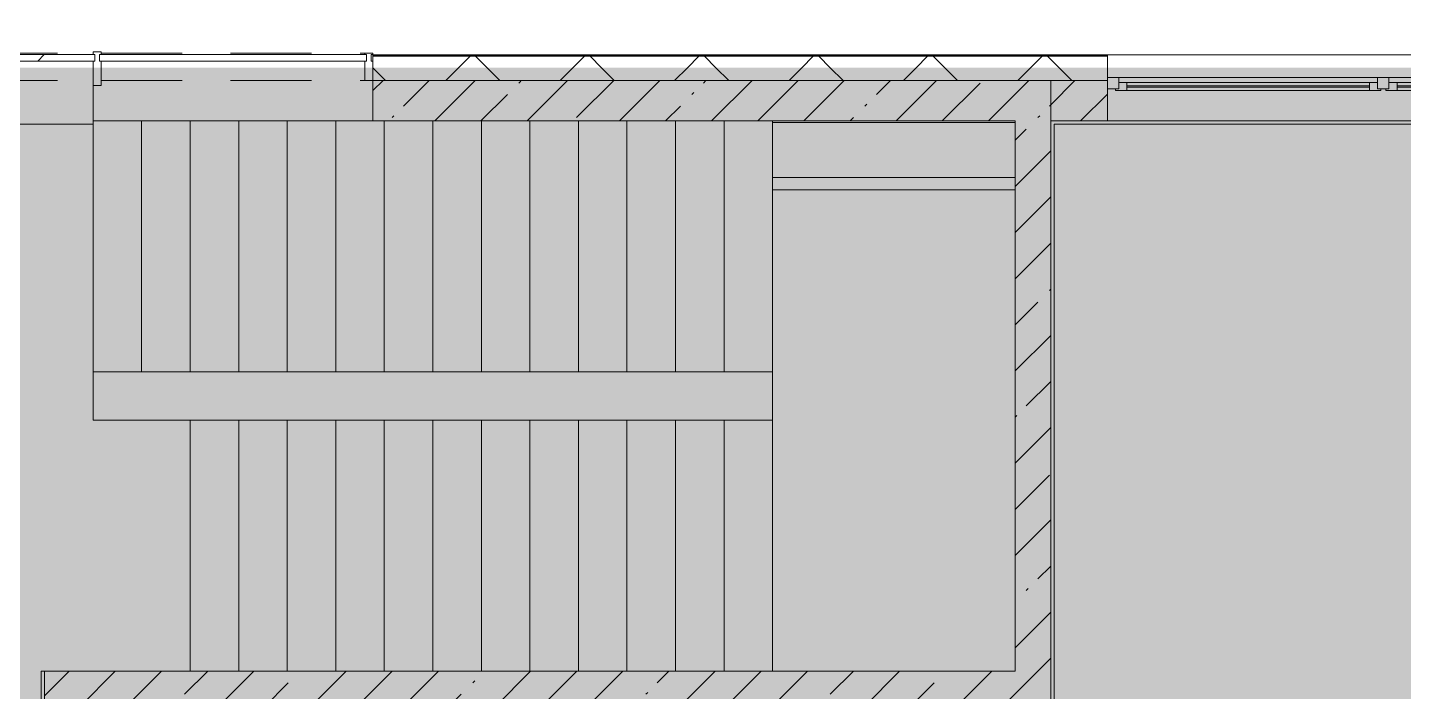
# Model space of a CAD drawing. Header units: millimetres. Extents: x -8624 to 200664, y -8553 to 29000.
# Drawn here: x 94475 to 102980, y 17624 to 21728 of the extents above; entities that cross this region are included whole.
import ezdxf

# ---------------------------------------------------------------- set-up
doc = ezdxf.new("R2010")
doc.units = ezdxf.units.MM
doc.linetypes.add('200_ШТРИХ__ш1_п0_6_', pattern=[800, 500, -300])
doc.layers.add('A-DETL-GENF-1', color=7, linetype='Continuous', lineweight=9, true_color=0xc0c0c0, transparency=0.4)
for name, color, linetype, lineweight in [('A-DETL-MBND-1', 7, '200_ШТРИХ__ш1_п0_6_', 9), ('A-GLAZ', 7, 'Continuous', 5), ('A-GLAZ-CWMG', 7, 'Continuous', 5), ('A-WALL', 7, 'Continuous', 5), ('A-WALL-1', 7, 'Continuous', 9), ('I-WALL', 7, 'Continuous', 5)]:
    doc.layers.add(name, color=color, linetype=linetype, lineweight=lineweight)
for name, color, linetype, lineweight, true_color in [('A-FLOR-1', 7, 'Continuous', 5, 0xb7b7b7), ('A-GLAZ-1', 7, 'Continuous', 5, 0x737373), ('A-GLAZ-CWMG-1', 7, 'Continuous', 5, 0x737373), ('A-WALL-2', 7, 'Continuous', 5, 0x737373), ('A-WALL-3', 7, 'Continuous', 9, 0x737373), ('I-WALL-2', 7, 'Continuous', 5, 0x737373), ('S-STRS-1', 7, 'Continuous', 5, 0x737373)]:
    doc.layers.add(name, color=color, linetype=linetype, lineweight=lineweight, true_color=true_color)
pattern_1 = [(45, (0, 0), (-285.1231, 285.1231), []), (45, (285.12, 0), (-285.1231, 285.1231), [504.031, -100.806, 16.764, -84.042])]
pattern_2 = [(45, (0, 0), (-353.5534, 353.5534), []), (135, (0, 0), (-353.5534, -353.5534), [])]

# ---------------------------------------------------------------- blocks, each defined once
blk = doc.blocks.new('120_Окно_СКБ_2Ст_Фрамуга сверху - 120_Окно_СКБ_2Ст_2300х2500_h_ ДОО-19727959-3_1_3_птичка копия 1')
at = {"layer": 'A-GLAZ-1'}
for p, q in [((-1150, -127), (-1150, -57)), ((-1150, -57), (-1080, -57)), ((1150, -57), (-1150, -57)), ((-1080, -57), (-1080, -127)), ((-1080, -57), (1080, -57)), ((520, -127), (520, -57)), ((520, -57), (590, -57)), ((590, -57), (590, -127)), ((1080, -127), (1080, -57)), ((1080, -57), (1150, -57)), ((1150, -57), (1150, -127)), ((-1080, -127), (-1150, -127)), ((-1150, -127), (-1100, -127)), ((-1080, -127), (-1100, -127)), ((-1100, -127), (-1100, -137)), ((-1100, -137), (540, -137)), ((540, -137), (-1100, -137)), ((520, -87), (-1080, -87)), ((-1080, -87), (-1080, -127)), ((-1030, -137), (-1030, -87)), ((-1030, -107), (470, -107)), ((470, -117), (-1030, -117)), ((470, -137), (470, -87)), ((520, -127), (520, -87)), ((590, -127), (520, -127)), ((540, -127), (520, -127)), ((540, -127), (570, -127)), ((540, -127), (570, -127)), ((540, -137), (540, -127)), ((590, -127), (570, -127)), ((570, -127), (570, -137)), ((570, -137), (1100, -137)), ((1100, -137), (570, -137)), ((1080, -87), (590, -87)), ((590, -87), (590, -127)), ((640, -137), (640, -87)), ((640, -107), (1030, -107)), ((1030, -117), (640, -117)), ((1030, -137), (1030, -87)), ((1080, -127), (1080, -87)), ((1150, -127), (1080, -127)), ((1100, -127), (1080, -127)), ((1100, -127), (1150, -127)), ((1100, -137), (1100, -127))]:
    blk.add_line(p, q, dxfattribs=at)
blk = doc.blocks.new('PNS_Панель прямоугольная - Нр_Стекло - 40мм-22855911-3_1_3_птичка копия 1')
at = {"layer": 'A-GLAZ'}
h = blk.add_hatch(dxfattribs=at)
h.set_pattern_fill('FP_91', color=256, style=0, pattern_type=2)
h.set_pattern_definition([(45, (-94620, -21060), (-1414.214, 1414.214), [1000, -3000]), (45, (-95620, -21560), (-1414.214, 1414.214), [3000, -1000]), (45, (-93620, -22060), (-1414.214, 1414.214), [1000, -3000])])
h.paths.add_polyline_path([(760, -40), (770, -40), (770, 0), (-770, 0), (-770, -40), (83.9, -40)])
for p, q in [((-770, 0), (770, 0)), ((760, 0), (-770, 0)), ((-760, -40), (760, -40))]:
    blk.add_line(p, q, dxfattribs=at)
blk = doc.blocks.new('Прямоугольный импост - Импост структурный с накладкой - 170мм-22855901-3_1_3_птичка копия 1')
at = {"layer": 'A-DETL-MBND-1'}
for p, q in [((93360, 21560), (93360, 21570)), ((93360, 21570), (94880, 21570)), ((93360, 21400), (94880, 21400))]:
    blk.add_line(p, q, dxfattribs=at)
blk = doc.blocks.new('Прямоугольный импост - Импост структурный с накладкой - 170мм-22854936-3_1_3_птичка копия 1')
at = {"layer": 'A-GLAZ-CWMG'}
for p, q in [((-50, 40), (-50, 81)), ((-40, 40), (-50, 40)), ((-50, -10), (-50, 0)), ((-50, 0), (-40, 0)), ((-40, 0), (-40, 40)), ((-10, 40), (-10, 0)), ((0, 40), (-10, 40)), ((-10, 0), (0, 0)), ((0, 81), (0, 40)), ((0, 0), (0, -10)), ((0, -10), (-50, -10))]:
    blk.add_line(p, q, dxfattribs=at)
at = {"layer": 'A-GLAZ-CWMG-1'}
for p, q in [((-50, 81), (-50, 160)), ((-50, 160), (0, 160)), ((0, 160), (0, 81))]:
    blk.add_line(p, q, dxfattribs=at)
blk = doc.blocks.new('PNS_Панель прямоугольная1 - Нр_Стекло - 40мм-23689159-3_1_3_птичка копия 1')
at = {"layer": 'A-GLAZ'}
for p, q in [((-825, 0), (825, 0)), ((825, 0), (-815, 0)), ((-815, -40), (815, -40))]:
    blk.add_line(p, q, dxfattribs=at)
blk = doc.blocks.new('Прямоугольный импост - Импост структурный с накладкой - 170мм-23689141-3_1_3_птичка копия 1')
at = {"layer": 'A-DETL-MBND-1'}
for p, q in [((94930, 21570), (96560, 21570)), ((96560, 21570), (96560, 21560)), ((94930, 21400), (96560, 21400))]:
    blk.add_line(p, q, dxfattribs=at)
blk = doc.blocks.new('Прямоугольный импост - Импост структурный с накладкой - 190мм-22854925-3_1_3_птичка копия 1')
at = {"layer": 'A-GLAZ-CWMG'}
for p, q in [((-25, 40), (-25, 81)), ((-15, 40), (-25, 40)), ((-25, -17), (-25, 0)), ((-25, 0), (-15, 0)), ((-15, 0), (-15, 40)), ((15, 40), (15, 0)), ((25, 40), (15, 40)), ((15, 0), (25, 0)), ((25, 81), (25, 40)), ((25, 0), (25, -17)), ((25, -17), (-25, -17))]:
    blk.add_line(p, q, dxfattribs=at)
at = {"layer": 'A-GLAZ-CWMG-1'}
for p, q in [((-25, 81), (-25, 190)), ((-25, 190), (25, 190)), ((25, 190), (25, 81))]:
    blk.add_line(p, q, dxfattribs=at)
blk = doc.blocks.new('Зашивка приборов отопления40 - Зашивка приборов отопления-33325598-3_1_3_птичка копия 1')
at = {"layer": 'A-WALL-2'}
for p, q in [((126595, 120), (125095, 120)), ((126595, 45), (126595, 120)), ((126595, 45), (125095, 45)), ((125095, 45), (126595, 45)), ((126595, -295), (126595, 45)), ((125095, -295), (126595, -295))]:
    blk.add_line(p, q, dxfattribs=at)

msp = doc.modelspace()

# ---------------------------------------------------------------- hatches: boundary and pattern name
at = {"layer": 'A-DETL-GENF-1'}
msp.add_hatch(color=256, dxfattribs=at).paths.add_polyline_path([(120684.4, -258), (125233, -258), (125233, 21479), (93333, 21479), (93333, 27379), (84570, 27379), (84570, 10208.3), (89210, 10208.3), (89210, -258), (119801.7, -258)])
at = {"layer": 'A-WALL'}
h = msp.add_hatch(dxfattribs=at)
h.set_pattern_fill('FP_27', color=256, style=0, pattern_type=2)
h.set_pattern_definition(pattern_2)
h.paths.add_polyline_path([(125080, 21400), (125230, 21400), (125230, 21479), (120150.2, 21479), (120150.2, 21400), (124830, 21400)])
h.paths.add_polyline_path([(93310, 21400), (93310, 21550), (93290, 21550), (93290, 21400), (93304.1, 21400)])
h.paths.add_polyline_path([(104650.2, 21400), (104650.2, 21479), (103450, 21479), (103450, 21400)])
h.paths.add_polyline_path([(106050, 21400), (106850.4, 21400), (106850.4, 21479), (105550.2, 21479), (105550.2, 21400)])
h.paths.add_polyline_path([(107750.4, 21400), (109050.4, 21400), (109050.4, 21479), (107750.4, 21479)])
h.paths.add_polyline_path([(119250.2, 21400), (119250.2, 21479), (117900.4, 21479), (117900.4, 21400), (118919, 21400)])
h.paths.add_polyline_path([(109950.4, 21400), (111250, 21400), (111250, 21479), (109950.4, 21479)])
h.paths.add_polyline_path([(117000.4, 21400), (117000.4, 21479), (116130.4, 21479), (116130.4, 21400), (116271, 21400)])
h.paths.add_polyline_path([(113550, 21400), (114700.4, 21400), (114700.4, 21479), (113550, 21479)])
h.paths.add_polyline_path([(100580, 21400), (101150, 21400), (101150, 21479), (96610, 21479), (96610, 21400), (100382.7, 21400)])
h = msp.add_hatch(dxfattribs=at)
h.set_pattern_fill('FP_27', color=256, style=0, pattern_type=2)
h.set_pattern_definition(pattern_2)
h.paths.add_polyline_path([(125159, 21479), (125230, 21479), (125230, 21550), (120150.2, 21550), (120150.2, 21479), (125040.7, 21479)])
h.paths.add_polyline_path([(96610, 21479), (101150, 21479), (101150, 21550), (96610, 21550)])
h.paths.add_polyline_path([(118919, 21479), (119250.2, 21479), (119250.2, 21550), (117900.4, 21550), (117900.4, 21479), (118539.3, 21479)])
h.paths.add_polyline_path([(104650.2, 21479), (104650.2, 21550), (103450, 21550), (103450, 21479), (104082.1, 21479)])
h.paths.add_polyline_path([(116271, 21479), (117000.4, 21479), (117000.4, 21550), (116130.4, 21550), (116130.4, 21479)])
h.paths.add_polyline_path([(106235, 21479), (106850.4, 21479), (106850.4, 21550), (105550.2, 21550), (105550.2, 21479), (106050, 21479)])
h.paths.add_polyline_path([(113622.9, 21479), (114700.4, 21479), (114700.4, 21550), (113550, 21550), (113550, 21479)])
h.paths.add_polyline_path([(111050, 21479), (111250, 21479), (111250, 21550), (109950.4, 21550), (109950.4, 21479), (110634.9, 21479)])
h.paths.add_polyline_path([(107750.4, 21479), (109050.4, 21479), (109050.4, 21550), (107750.4, 21550)])
at = {"layer": 'I-WALL'}
h = msp.add_hatch(dxfattribs=at)
h.set_pattern_fill('FP_23', color=256, style=0, pattern_type=2)
h.set_pattern_definition(pattern_1)
h.paths.add_polyline_path([(99500, 21150), (100580, 21150), (100580, 21400), (96610, 21400), (96610, 21150)])
h.paths.add_polyline_path([(93030, 21150), (93310, 21150), (93310, 21400), (93030, 21400)])
h = msp.add_hatch(dxfattribs=at)
h.set_pattern_fill('FP_23', color=256, style=0, pattern_type=2)
h.set_pattern_definition(pattern_1)
h.paths.add_polyline_path([(100580, 17530), (100800, 17530), (100800, 21400), (100580, 21400), (100580, 17750)])
h = msp.add_hatch(dxfattribs=at)
h.set_pattern_fill('FP_23', color=256, style=0, pattern_type=2)
h.set_pattern_definition(pattern_1)
h.paths.add_polyline_path([(110092.2, 21150), (110350, 21150), (110350, 21400), (109950.4, 21400), (109950.4, 21150)])
h.paths.add_polyline_path([(121040, 21150), (121040, 21400), (120850, 21400), (120850, 21150)])
h.paths.add_polyline_path([(118919, 21150), (119250.2, 21150), (119250.2, 21400), (117900.4, 21400), (117900.4, 21150)])
h.paths.add_polyline_path([(111050, 21150), (111250, 21150), (111250, 21400), (111050, 21400), (111050, 21275)])
h.paths.add_polyline_path([(113550, 21150), (114700.4, 21150), (114700.4, 21400), (113550, 21400)])
h.paths.add_polyline_path([(117000.4, 21150), (117000.4, 21400), (116130.4, 21400), (116130.4, 21150), (116271, 21150)])
h.paths.add_polyline_path([(104650.2, 21150), (104650.2, 21400), (103450, 21400), (103450, 21150)])
h.paths.add_polyline_path([(100824.1, 21150), (101150, 21150), (101150, 21400), (100800, 21400), (100800, 21150)])
h.paths.add_polyline_path([(106050, 21150), (106850.4, 21150), (106850.4, 21400), (106050, 21400), (106050, 21246.1)])
h.paths.add_polyline_path([(109050.4, 21150), (109050.4, 21400), (107750.4, 21400), (107750.4, 21150), (108326.8, 21150)])
h = msp.add_hatch(dxfattribs=at)
h.set_pattern_fill('FP_23', color=256, style=0, pattern_type=2)
h.set_pattern_definition(pattern_1)
h.paths.add_polyline_path([(94645.3, 13620), (94800, 13620), (94800, 17750), (94580, 17750), (94580, 13620)])
h = msp.add_hatch(dxfattribs=at)
h.set_pattern_fill('FP_23', color=256, style=0, pattern_type=2)
h.set_pattern_definition(pattern_1)
h.paths.add_polyline_path([(99128.3, 17530), (100580, 17530), (100580, 17750), (94800, 17750), (94800, 17530), (97720, 17530)])

# ---------------------------------------------------------------- linework, layer by layer
at = {"layer": 'A-FLOR-1'}
for p, q in [((94880, 19300), (94880, 21370)), ((94880, 21130), (93050, 21130)), ((105530, 21130), (100820, 21130)), ((100820, 21130), (100820, 13920)), ((95480, 19300), (94880, 19300)), ((95480, 17750), (95480, 19300)), ((94559, 13620), (94559, 17750)), ((94559, 17750), (94580, 17750))]:
    msp.add_line(p, q, dxfattribs=at)
at = {"layer": 'A-WALL'}
msp.add_line((106850.4, 21558), (96610, 21558), dxfattribs=at)
at = {"layer": 'A-WALL-1'}
for p, q in [((101150, 21553), (96610, 21553)), ((101150, 21550), (96610, 21550))]:
    msp.add_line(p, q, dxfattribs=at)
at = {"layer": 'A-WALL-2'}
for p, q in [((96610, 21558), (96610, 21400)), ((101150, 21400), (101150, 21558)), ((100580, 21400), (100800, 21400))]:
    msp.add_line(p, q, dxfattribs=at)
at = {"layer": 'A-WALL-3'}
for p, q in [((96610, 21400), (100580, 21400)), ((101150, 21400), (100800, 21400))]:
    msp.add_line(p, q, dxfattribs=at)
at = {"layer": 'I-WALL-2'}
for p, q in [((96610, 21400), (96610, 21150)), ((100800, 13900), (100800, 21400)), ((101150, 21150), (101150, 21400)), ((96610, 21150), (100580, 21150)), ((100580, 21150), (100580, 17750)), ((105550, 21150), (100800, 21150)), ((94580, 17750), (94580, 13620)), ((100580, 17750), (94580, 17750))]:
    msp.add_line(p, q, dxfattribs=at)
at = {"layer": 'S-STRS-1'}
for p, q in [((94880, 19600), (94880, 21150)), ((95180, 21150), (94880, 21150)), ((95480, 21150), (95180, 21150)), ((95180, 19600), (95180, 21150)), ((95180, 19600), (95180, 21150)), ((95780, 21150), (95480, 21150)), ((95480, 19600), (95480, 21150)), ((95480, 19600), (95480, 21150)), ((96080, 21150), (95780, 21150)), ((95780, 19600), (95780, 21150)), ((95780, 19600), (95780, 21150)), ((96380, 21150), (96080, 21150)), ((96080, 19600), (96080, 21150)), ((96080, 19600), (96080, 21150)), ((96610, 21150), (96380, 21150)), ((96380, 19600), (96380, 21150)), ((96380, 19600), (96380, 21150)), ((96680, 19600), (96680, 21150)), ((96680, 19600), (96680, 21150)), ((96980, 19600), (96980, 21150)), ((96980, 19600), (96980, 21150)), ((97280, 19600), (97280, 21150)), ((97280, 19600), (97280, 21150)), ((97580, 19600), (97580, 21150)), ((97580, 19600), (97580, 21150)), ((97880, 19600), (97880, 21150)), ((97880, 19600), (97880, 21150)), ((98180, 19600), (98180, 21150)), ((98180, 19600), (98180, 21150)), ((98480, 19600), (98480, 21150)), ((98480, 19600), (98480, 21150)), ((98780, 19600), (98780, 21150)), ((98780, 19600), (98780, 21150)), ((99080, 21140), (99080, 21150)), ((99080, 21140), (99080, 21150)), ((99080, 19600), (99080, 20725)), ((99080, 19600), (99080, 20725)), ((95180, 19600), (94880, 19600)), ((95480, 19600), (95180, 19600)), ((95780, 19600), (95480, 19600)), ((96080, 19600), (95780, 19600)), ((96380, 19600), (96080, 19600)), ((96680, 19600), (96380, 19600)), ((96980, 19600), (96680, 19600)), ((97280, 19600), (96980, 19600)), ((97580, 19600), (97280, 19600)), ((97880, 19600), (97580, 19600)), ((98180, 19600), (97880, 19600)), ((98480, 19600), (98180, 19600)), ((98780, 19600), (98480, 19600)), ((99080, 19600), (98780, 19600)), ((99080, 19600), (99080, 19300)), ((95480, 19300), (95780, 19300)), ((95780, 19300), (96080, 19300)), ((95780, 19300), (95780, 17750)), ((95780, 19300), (95780, 17750)), ((96080, 19300), (96380, 19300)), ((96080, 19300), (96080, 17750)), ((96080, 19300), (96080, 17750)), ((96380, 19300), (96680, 19300)), ((96380, 19300), (96380, 17750)), ((96380, 19300), (96380, 17750)), ((96680, 19300), (96980, 19300)), ((96680, 19300), (96680, 17750)), ((96680, 19300), (96680, 17750)), ((96980, 19300), (97280, 19300)), ((96980, 19300), (96980, 17750)), ((96980, 19300), (96980, 17750)), ((97280, 19300), (97580, 19300)), ((97280, 19300), (97280, 17750)), ((97280, 19300), (97280, 17750)), ((97580, 19300), (97880, 19300)), ((97580, 19300), (97580, 17750)), ((97580, 19300), (97580, 17750)), ((97880, 19300), (98180, 19300)), ((97880, 19300), (97880, 17750)), ((97880, 19300), (97880, 17750)), ((98180, 19300), (98480, 19300)), ((98180, 19300), (98180, 17750)), ((98180, 19300), (98180, 17750)), ((98480, 19300), (98780, 19300)), ((98480, 19300), (98480, 17750)), ((98480, 19300), (98480, 17750)), ((98780, 19300), (99080, 19300)), ((98780, 19300), (98780, 17750)), ((98780, 19300), (98780, 17750)), ((99080, 19300), (99080, 17750)), ((99080, 19300), (99080, 17750))]:
    msp.add_line(p, q, dxfattribs=at)

# ---------------------------------------------------------------- block references
at = {"layer": 'A-DETL-MBND-1'}
for name in ['Прямоугольный импост - Импост структурный с накладкой - 170мм-22855901-3_1_3_птичка копия 1', 'Прямоугольный импост - Импост структурный с накладкой - 170мм-23689141-3_1_3_птичка копия 1']:
    msp.add_blockref(name, (0, 0), dxfattribs=at)
at = {"layer": 'A-GLAZ'}
for name, p in [('PNS_Панель прямоугольная - Нр_Стекло - 40мм-22855911-3_1_3_птичка копия 1', (94120, 21560)), ('PNS_Панель прямоугольная1 - Нр_Стекло - 40мм-23689159-3_1_3_птичка копия 1', (95745, 21560))]:
    msp.add_blockref(name, p, dxfattribs=at)
at = {"layer": 'A-GLAZ-1'}
msp.add_blockref('120_Окно_СКБ_2Ст_Фрамуга сверху - 120_Окно_СКБ_2Ст_2300х2500_h_ ДОО-19727959-3_1_3_птичка копия 1', (102300, 21475), dxfattribs=at)
at = {"layer": 'A-GLAZ-CWMG', "extrusion": (0, 0, -1), "rotation": 180}
for name, p in [('Прямоугольный импост - Импост структурный с накладкой - 190мм-22854925-3_1_3_птичка копия 1', (-94905, 21560)), ('Прямоугольный импост - Импост структурный с накладкой - 170мм-22854936-3_1_3_птичка копия 1', (-96610, 21560))]:
    msp.add_blockref(name, p, dxfattribs=at)
at = {"layer": 'A-WALL-2', "rotation": 180}
msp.add_blockref('Зашивка приборов отопления40 - Зашивка приборов отопления-33325598-3_1_3_птичка копия 1', (225675, 20845), dxfattribs=at)

doc.saveas('drawing.dxf')
